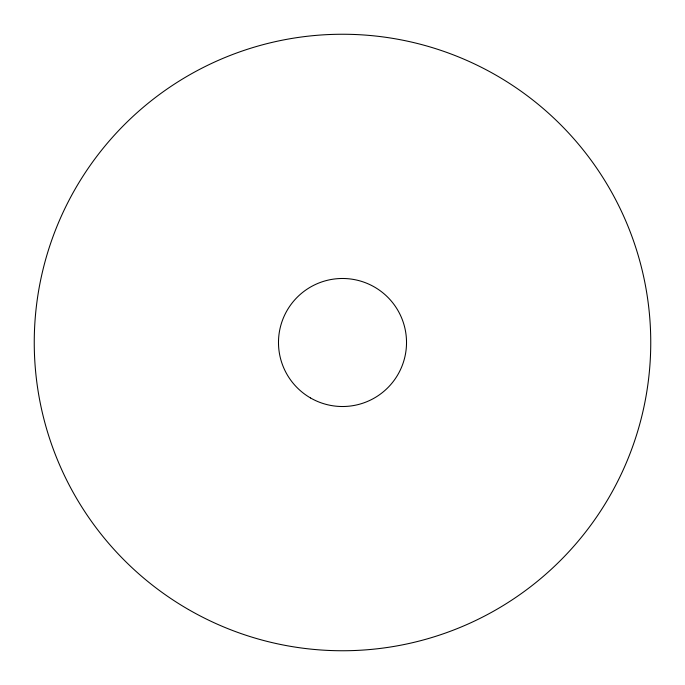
<?xml version="1.0" encoding="UTF-8"?>
<svg xmlns="http://www.w3.org/2000/svg" width="685" height="685" viewBox="0 0 685 685"><rect width="100%" height="100%" fill="white"/><g stroke="black" fill="none" stroke-linecap="round" stroke-linejoin="round"><path stroke-width="1.03" d="M310.493 397.942A64.022 64.022 0 0 0 406.522 342.5A64.022 64.022 0 0 0 310.493 287.058A64.022 64.022 0 0 0 310.493 397.942M188.375 609.453A308.25 308.25 0 0 0 650.75 342.5A308.25 308.25 0 0 0 188.375 75.547A308.25 308.25 0 0 0 188.375 609.453"/></g></svg>
